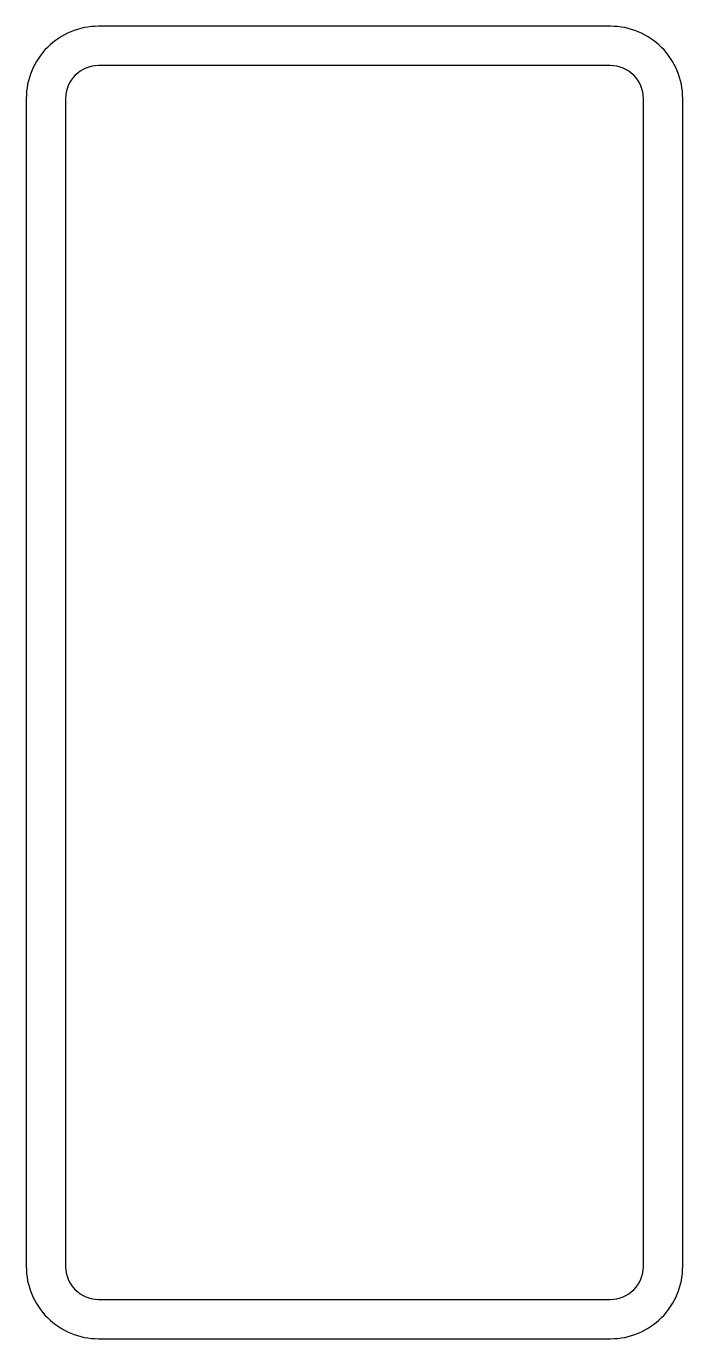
# Model space of a CAD drawing. Extents: x 0 to 100, y 0 to 200.
import ezdxf

# ---------------------------------------------------------------- set-up
doc = ezdxf.new("R2010")
doc.units = 0
doc.layers.add('200X100X6', color=7, linetype='CONTINUOUS')

msp = doc.modelspace()

# ---------------------------------------------------------------- linework, layer by layer
at = {"layer": '200X100X6'}
for points in [[(11, 0), (89, 0, 0.414214), (100, 11), (100, 189, 0.414214), (89, 200), (11, 200, 0.414214), (0, 189), (0, 11, 0.414214)], [(11, 6), (89, 6, 0.414214), (94, 11), (94, 189, 0.414214), (89, 194), (11, 194, 0.414214), (6, 189), (6, 11, 0.414214)]]:
    msp.add_lwpolyline(points, format="xyb", close=True, dxfattribs=at)

doc.saveas('drawing.dxf')
